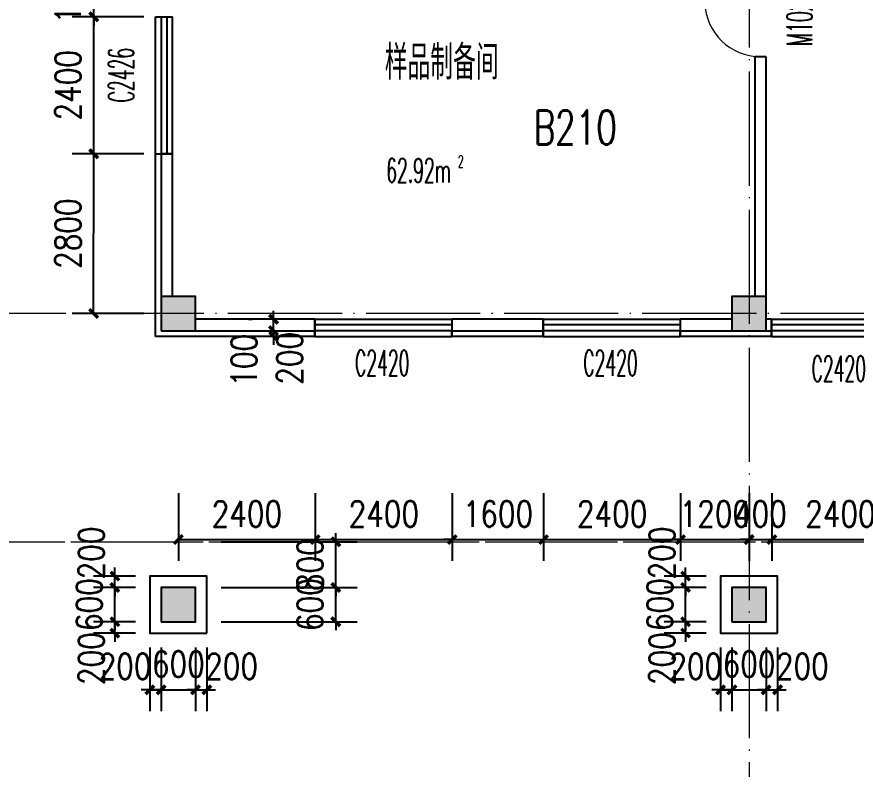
# Model space of a CAD drawing. Extents: x 1417642 to 3570900, y 124798 to 1191112.
# Drawn here: x 1508548 to 1523256, y 555787 to 568971 of the extents above; entities that cross this region are included whole.
import ezdxf

# ---------------------------------------------------------------- set-up
doc = ezdxf.new("R2010")
doc.units = 0
doc.header["$LTSCALE"] = 1000
doc.header["$MEASUREMENT"] = 0
doc.linetypes.add('DOTE', pattern=[2.42, 2, -0.2, 0.02, -0.2])
doc.layers.get('0').update_dxf_attribs({"linetype": 'CONTINUOUS'})
doc.layers.get('Defpoints').update_dxf_attribs({"linetype": 'CONTINUOUS'})
for name, color, linetype in [('COLUMN', 9, 'CONTINUOUS'), ('DOTE', 1, 'DOTE'), ('PUB_DIM', 3, 'CONTINUOUS'), ('PUB_HATCH', 8, 'CONTINUOUS'), ('PUB_TEXT', 40, 'CONTINUOUS'), ('SPACE', 7, 'CONTINUOUS'), ('SURFACE', 6, 'CONTINUOUS'), ('WALL', 4, 'CONTINUOUS'), ('WINDOW', 2, 'CONTINUOUS'), ('WINDOW_TEXT', 7, 'CONTINUOUS'), ('填充', 252, 'CONTINUOUS'), ('立面造型', 40, 'CONTINUOUS')]:
    doc.layers.add(name, color=color, linetype=linetype)
doc.styles.add('_TCH_SPACE', font='ROMANS', dxfattribs={"width": 0.7, "height": 5, "bigfont": 'Z'})
doc.styles.add('_TCH_WINDOW', font='ROMANS.shx', dxfattribs={"width": 0.7, "height": 400, "bigfont": 'Z.shx'})
doc.styles.add('DIM_FONT', font='SIMPLEX.shx', dxfattribs={"width": 0.8})
doc.styles.add('Z', font='ROMANS', dxfattribs={"width": 0.7, "bigfont": 'Z'})
doc.dimstyles.new('DIMN150', dxfattribs={"dimscale": 1.5, "dimtxt": 300, "dimasz": 100, "dimexe": 250, "dimexo": 300, "dimgap": 150, "dimtad": 1, "dimdec": 0, "dimzin": 0, "dimdsep": 46, "dimtxsty": 'DIM_FONT', "dimblk": 'ARCHTICK', "dimcen": 0.09, "dimdle": 1.5, "dimclrt": 7, "dimazin": 2, "dimtfac": 1, "dimtdec": 0, "dimtix": 1, "dimtmove": 2, "dimatfit": 3, "dimldrblk": 'ARCHTICK', "dimfxl": 1, "dimtolj": 1, "dimtzin": 0, "dimarcsym": 0})

# ---------------------------------------------------------------- blocks, each defined once
blk = doc.blocks.new('_ArchTick')
at = {"color": 0, "linetype": 'ByBlock', "const_width": 0.4}
blk.add_lwpolyline([(-0.5, -0.5), (0.5, 0.5)], dxfattribs=at)
blk = doc.blocks.new('*D2449')
at = {"layer": 'Defpoints', "color": 0}
for p in [(1513047, 563671), (1513060, 563671), (1513060, 563471)]:
    blk.add_point(p, dxfattribs=at)
at = {"layer": 'PUB_DIM', "color": 0, "lineweight": -2}
for p, q in [((1513047, 563671), (1513047, 563821)), ((1512610, 563671), (1512672, 563671)), ((1513047, 563471), (1513047, 563671)), ((1512610, 563471), (1512672, 563471)), ((1513047, 563471), (1513047, 563321))]:
    blk.add_line(p, q, dxfattribs=at)
at = {"layer": 'PUB_DIM', "color": 0, "lineweight": -2, "xscale": 150, "yscale": 150, "zscale": 150}
for p, rotation in [((1513047, 563671), 270), ((1513047, 563471), 90)]:
    blk.add_blockref('_ArchTick', p, dxfattribs=dict(at, rotation=rotation))
at = {"layer": 'PUB_DIM', "color": 7, "insert": (1513329, 562987), "char_height": 450, "attachment_point": 5, "rotation": 90, "style": 'DIM_FONT'}
blk.add_mtext('\\A1;200', dxfattribs=at)
blk = doc.blocks.new('*D2450')
at = {"layer": 'Defpoints', "color": 0}
for p in [(1513047, 563471), (1513060, 563471), (1513060, 563371)]:
    blk.add_point(p, dxfattribs=at)
at = {"layer": 'PUB_DIM', "color": 0, "lineweight": -2}
for p, q in [((1513047, 563471), (1513047, 563621)), ((1512610, 563471), (1512672, 563471)), ((1512610, 563371), (1512672, 563371)), ((1513047, 563371), (1513047, 563471)), ((1513047, 563371), (1513047, 563221))]:
    blk.add_line(p, q, dxfattribs=at)
at = {"layer": 'PUB_DIM', "color": 0, "lineweight": -2, "xscale": 150, "yscale": 150, "zscale": 150}
for p, rotation in [((1513047, 563471), 270), ((1513047, 563371), 90)]:
    blk.add_blockref('_ArchTick', p, dxfattribs=dict(at, rotation=rotation))
at = {"layer": 'PUB_DIM', "color": 7, "insert": (1512529, 562953), "char_height": 450, "attachment_point": 5, "rotation": 90, "style": 'DIM_FONT'}
blk.add_mtext('\\A1;100', dxfattribs=at)
blk = doc.blocks.new('*D2522')
at = {"layer": 'Defpoints', "color": 0}
for p in [(1511679, 558971), (1514138, 558971), (1511679, 558371)]:
    blk.add_point(p, dxfattribs=at)
at = {"layer": 'PUB_DIM', "color": 0, "lineweight": -2}
for p, q in [((1514138, 558971), (1514138, 559121)), ((1512129, 558971), (1514513, 558971)), ((1514138, 558371), (1514138, 558971)), ((1512129, 558371), (1514513, 558371)), ((1514138, 558371), (1514138, 558221))]:
    blk.add_line(p, q, dxfattribs=at)
at = {"layer": 'PUB_DIM', "color": 0, "lineweight": -2, "xscale": 150, "yscale": 150, "zscale": 150}
for p, rotation in [((1514138, 558971), 270), ((1514138, 558371), 90)]:
    blk.add_blockref('_ArchTick', p, dxfattribs=dict(at, rotation=rotation))
at = {"layer": 'PUB_DIM', "color": 7, "insert": (1513688, 558671), "char_height": 450, "attachment_point": 5, "rotation": 90, "style": 'DIM_FONT'}
blk.add_mtext('\\A1;600', dxfattribs=at)
blk = doc.blocks.new('*D2523')
at = {"layer": 'Defpoints', "color": 0}
for p in [(1511679, 559771), (1514138, 559771), (1511679, 558971)]:
    blk.add_point(p, dxfattribs=at)
at = {"layer": 'PUB_DIM', "color": 0, "lineweight": -2}
for p, q in [((1514138, 559771), (1514138, 559921)), ((1512129, 559771), (1514513, 559771)), ((1514138, 558971), (1514138, 559771)), ((1512129, 558971), (1514513, 558971)), ((1514138, 558971), (1514138, 558821))]:
    blk.add_line(p, q, dxfattribs=at)
at = {"layer": 'PUB_DIM', "color": 0, "lineweight": -2, "xscale": 150, "yscale": 150, "zscale": 150}
for p, rotation in [((1514138, 559771), 270), ((1514138, 558971), 90)]:
    blk.add_blockref('_ArchTick', p, dxfattribs=dict(at, rotation=rotation))
at = {"layer": 'PUB_DIM', "color": 7, "insert": (1513688, 559371), "char_height": 450, "attachment_point": 5, "rotation": 90, "style": 'DIM_FONT'}
blk.add_mtext('\\A1;800', dxfattribs=at)
blk = doc.blocks.new('*D2533')
at = {"layer": 'Defpoints', "color": 0}
for p in [(1511679, 558371), (1511879, 558371), (1511879, 557178)]:
    blk.add_point(p, dxfattribs=at)
at = {"layer": 'PUB_DIM', "color": 0, "lineweight": -2}
for p, q in [((1511679, 557921), (1511679, 556803)), ((1511879, 557921), (1511879, 556803)), ((1511679, 557178), (1511529, 557178)), ((1511679, 557178), (1511879, 557178)), ((1511879, 557178), (1512029, 557178))]:
    blk.add_line(p, q, dxfattribs=at)
at = {"layer": 'PUB_DIM', "color": 0, "lineweight": -2, "xscale": 150, "yscale": 150, "zscale": 150}
blk.add_blockref('_ArchTick', (1511679, 557178), dxfattribs=at)
at = {"layer": 'PUB_DIM', "color": 0, "lineweight": -2, "xscale": 150, "yscale": 150, "zscale": 150, "rotation": 180}
blk.add_blockref('_ArchTick', (1511879, 557178), dxfattribs=at)
at = {"layer": 'PUB_DIM', "color": 7, "insert": (1512312, 557590), "char_height": 450, "attachment_point": 5, "style": 'DIM_FONT'}
blk.add_mtext('\\A1;200', dxfattribs=at)
blk = doc.blocks.new('*D2534')
at = {"layer": 'Defpoints', "color": 0}
for p in [(1511079, 558371), (1511679, 558371), (1511679, 557178)]:
    blk.add_point(p, dxfattribs=at)
at = {"layer": 'PUB_DIM', "color": 0, "lineweight": -2}
for p, q in [((1511079, 557921), (1511079, 556803)), ((1511679, 557921), (1511679, 556803)), ((1511079, 557178), (1510929, 557178)), ((1511079, 557178), (1511679, 557178)), ((1511679, 557178), (1511829, 557178))]:
    blk.add_line(p, q, dxfattribs=at)
at = {"layer": 'PUB_DIM', "color": 0, "lineweight": -2, "xscale": 150, "yscale": 150, "zscale": 150}
blk.add_blockref('_ArchTick', (1511079, 557178), dxfattribs=at)
at = {"layer": 'PUB_DIM', "color": 0, "lineweight": -2, "xscale": 150, "yscale": 150, "zscale": 150, "rotation": 180}
blk.add_blockref('_ArchTick', (1511679, 557178), dxfattribs=at)
at = {"layer": 'PUB_DIM', "color": 7, "insert": (1511379, 557628), "char_height": 450, "attachment_point": 5, "style": 'DIM_FONT'}
blk.add_mtext('\\A1;600', dxfattribs=at)
blk = doc.blocks.new('*D2535')
at = {"layer": 'Defpoints', "color": 0}
for p in [(1510879, 558371), (1511079, 558371), (1511079, 557178)]:
    blk.add_point(p, dxfattribs=at)
at = {"layer": 'PUB_DIM', "color": 0, "lineweight": -2}
for p, q in [((1510879, 557921), (1510879, 556803)), ((1511079, 557921), (1511079, 556803)), ((1510879, 557178), (1510729, 557178)), ((1510879, 557178), (1511079, 557178)), ((1511079, 557178), (1511229, 557178))]:
    blk.add_line(p, q, dxfattribs=at)
at = {"layer": 'PUB_DIM', "color": 0, "lineweight": -2, "xscale": 150, "yscale": 150, "zscale": 150}
blk.add_blockref('_ArchTick', (1510879, 557178), dxfattribs=at)
at = {"layer": 'PUB_DIM', "color": 0, "lineweight": -2, "xscale": 150, "yscale": 150, "zscale": 150, "rotation": 180}
blk.add_blockref('_ArchTick', (1511079, 557178), dxfattribs=at)
at = {"layer": 'PUB_DIM', "color": 7, "insert": (1510445, 557590), "char_height": 450, "attachment_point": 5, "style": 'DIM_FONT'}
blk.add_mtext('\\A1;200', dxfattribs=at)
blk = doc.blocks.new('*D2536')
at = {"layer": 'Defpoints', "color": 0}
for p in [(1510267, 559171), (1511079, 559171), (1511079, 558971)]:
    blk.add_point(p, dxfattribs=at)
at = {"layer": 'PUB_DIM', "color": 0, "lineweight": -2}
for p, q in [((1510267, 559171), (1510267, 559321)), ((1510629, 559171), (1509892, 559171)), ((1510267, 558971), (1510267, 559171)), ((1510629, 558971), (1509892, 558971)), ((1510267, 558971), (1510267, 558821))]:
    blk.add_line(p, q, dxfattribs=at)
at = {"layer": 'PUB_DIM', "color": 0, "lineweight": -2, "xscale": 150, "yscale": 150, "zscale": 150}
for p, rotation in [((1510267, 559171), 270), ((1510267, 558971), 90)]:
    blk.add_blockref('_ArchTick', p, dxfattribs=dict(at, rotation=rotation))
at = {"layer": 'PUB_DIM', "color": 7, "insert": (1509854, 559576), "char_height": 450, "attachment_point": 5, "rotation": 90, "style": 'DIM_FONT'}
blk.add_mtext('\\A1;200', dxfattribs=at)
blk = doc.blocks.new('*D2537')
at = {"layer": 'Defpoints', "color": 0}
for p in [(1510267, 558971), (1511079, 558971), (1511079, 558371)]:
    blk.add_point(p, dxfattribs=at)
at = {"layer": 'PUB_DIM', "color": 0, "lineweight": -2}
for p, q in [((1510267, 558971), (1510267, 559121)), ((1510629, 558971), (1509892, 558971)), ((1510267, 558371), (1510267, 558971)), ((1510629, 558371), (1509892, 558371)), ((1510267, 558371), (1510267, 558221))]:
    blk.add_line(p, q, dxfattribs=at)
at = {"layer": 'PUB_DIM', "color": 0, "lineweight": -2, "xscale": 150, "yscale": 150, "zscale": 150}
for p, rotation in [((1510267, 558971), 270), ((1510267, 558371), 90)]:
    blk.add_blockref('_ArchTick', p, dxfattribs=dict(at, rotation=rotation))
at = {"layer": 'PUB_DIM', "color": 7, "insert": (1509817, 558671), "char_height": 450, "attachment_point": 5, "rotation": 90, "style": 'DIM_FONT'}
blk.add_mtext('\\A1;600', dxfattribs=at)
blk = doc.blocks.new('*D2538')
at = {"layer": 'Defpoints', "color": 0}
for p in [(1510267, 558371), (1511079, 558371), (1511079, 558171)]:
    blk.add_point(p, dxfattribs=at)
at = {"layer": 'PUB_DIM', "color": 0, "lineweight": -2}
for p, q in [((1510267, 558371), (1510267, 558521)), ((1510629, 558371), (1509892, 558371)), ((1510267, 558171), (1510267, 558371)), ((1510629, 558171), (1509892, 558171)), ((1510267, 558171), (1510267, 558021))]:
    blk.add_line(p, q, dxfattribs=at)
at = {"layer": 'PUB_DIM', "color": 0, "lineweight": -2, "xscale": 150, "yscale": 150, "zscale": 150}
for p, rotation in [((1510267, 558371), 270), ((1510267, 558171), 90)]:
    blk.add_blockref('_ArchTick', p, dxfattribs=dict(at, rotation=rotation))
at = {"layer": 'PUB_DIM', "color": 7, "insert": (1509854, 557725), "char_height": 450, "attachment_point": 5, "rotation": 90, "style": 'DIM_FONT'}
blk.add_mtext('\\A1;200', dxfattribs=at)
blk = doc.blocks.new('*D2539')
at = {"layer": 'Defpoints', "color": 0}
for p in [(1521679, 558371), (1521879, 558371), (1521879, 557178)]:
    blk.add_point(p, dxfattribs=at)
at = {"layer": 'PUB_DIM', "color": 0, "lineweight": -2}
for p, q in [((1521679, 557921), (1521679, 556803)), ((1521879, 557921), (1521879, 556803)), ((1521679, 557178), (1521529, 557178)), ((1521679, 557178), (1521879, 557178)), ((1521879, 557178), (1522029, 557178))]:
    blk.add_line(p, q, dxfattribs=at)
at = {"layer": 'PUB_DIM', "color": 0, "lineweight": -2, "xscale": 150, "yscale": 150, "zscale": 150}
blk.add_blockref('_ArchTick', (1521679, 557178), dxfattribs=at)
at = {"layer": 'PUB_DIM', "color": 0, "lineweight": -2, "xscale": 150, "yscale": 150, "zscale": 150, "rotation": 180}
blk.add_blockref('_ArchTick', (1521879, 557178), dxfattribs=at)
at = {"layer": 'PUB_DIM', "color": 7, "insert": (1522312, 557590), "char_height": 450, "attachment_point": 5, "style": 'DIM_FONT'}
blk.add_mtext('\\A1;200', dxfattribs=at)
blk = doc.blocks.new('*D2540')
at = {"layer": 'Defpoints', "color": 0}
for p in [(1521079, 558371), (1521679, 558371), (1521679, 557178)]:
    blk.add_point(p, dxfattribs=at)
at = {"layer": 'PUB_DIM', "color": 0, "lineweight": -2}
for p, q in [((1521079, 557921), (1521079, 556803)), ((1521679, 557921), (1521679, 556803)), ((1521079, 557178), (1520929, 557178)), ((1521079, 557178), (1521679, 557178)), ((1521679, 557178), (1521829, 557178))]:
    blk.add_line(p, q, dxfattribs=at)
at = {"layer": 'PUB_DIM', "color": 0, "lineweight": -2, "xscale": 150, "yscale": 150, "zscale": 150}
blk.add_blockref('_ArchTick', (1521079, 557178), dxfattribs=at)
at = {"layer": 'PUB_DIM', "color": 0, "lineweight": -2, "xscale": 150, "yscale": 150, "zscale": 150, "rotation": 180}
blk.add_blockref('_ArchTick', (1521679, 557178), dxfattribs=at)
at = {"layer": 'PUB_DIM', "color": 7, "insert": (1521379, 557628), "char_height": 450, "attachment_point": 5, "style": 'DIM_FONT'}
blk.add_mtext('\\A1;600', dxfattribs=at)
blk = doc.blocks.new('*D2541')
at = {"layer": 'Defpoints', "color": 0}
for p in [(1520879, 558371), (1521079, 558371), (1521079, 557178)]:
    blk.add_point(p, dxfattribs=at)
at = {"layer": 'PUB_DIM', "color": 0, "lineweight": -2}
for p, q in [((1520879, 557921), (1520879, 556803)), ((1521079, 557921), (1521079, 556803)), ((1520879, 557178), (1520729, 557178)), ((1520879, 557178), (1521079, 557178)), ((1521079, 557178), (1521229, 557178))]:
    blk.add_line(p, q, dxfattribs=at)
at = {"layer": 'PUB_DIM', "color": 0, "lineweight": -2, "xscale": 150, "yscale": 150, "zscale": 150}
blk.add_blockref('_ArchTick', (1520879, 557178), dxfattribs=at)
at = {"layer": 'PUB_DIM', "color": 0, "lineweight": -2, "xscale": 150, "yscale": 150, "zscale": 150, "rotation": 180}
blk.add_blockref('_ArchTick', (1521079, 557178), dxfattribs=at)
at = {"layer": 'PUB_DIM', "color": 7, "insert": (1520445, 557590), "char_height": 450, "attachment_point": 5, "style": 'DIM_FONT'}
blk.add_mtext('\\A1;200', dxfattribs=at)
blk = doc.blocks.new('*D2542')
at = {"layer": 'Defpoints', "color": 0}
for p in [(1520267, 559171), (1521079, 559171), (1521079, 558971)]:
    blk.add_point(p, dxfattribs=at)
at = {"layer": 'PUB_DIM', "color": 0, "lineweight": -2}
for p, q in [((1520267, 559171), (1520267, 559321)), ((1520629, 559171), (1519892, 559171)), ((1520267, 558971), (1520267, 559171)), ((1520629, 558971), (1519892, 558971)), ((1520267, 558971), (1520267, 558821))]:
    blk.add_line(p, q, dxfattribs=at)
at = {"layer": 'PUB_DIM', "color": 0, "lineweight": -2, "xscale": 150, "yscale": 150, "zscale": 150}
for p, rotation in [((1520267, 559171), 270), ((1520267, 558971), 90)]:
    blk.add_blockref('_ArchTick', p, dxfattribs=dict(at, rotation=rotation))
at = {"layer": 'PUB_DIM', "color": 7, "insert": (1519854, 559576), "char_height": 450, "attachment_point": 5, "rotation": 90, "style": 'DIM_FONT'}
blk.add_mtext('\\A1;200', dxfattribs=at)
blk = doc.blocks.new('*D2543')
at = {"layer": 'Defpoints', "color": 0}
for p in [(1520267, 558971), (1521079, 558971), (1521079, 558371)]:
    blk.add_point(p, dxfattribs=at)
at = {"layer": 'PUB_DIM', "color": 0, "lineweight": -2}
for p, q in [((1520267, 558971), (1520267, 559121)), ((1520629, 558971), (1519892, 558971)), ((1520267, 558371), (1520267, 558971)), ((1520629, 558371), (1519892, 558371)), ((1520267, 558371), (1520267, 558221))]:
    blk.add_line(p, q, dxfattribs=at)
at = {"layer": 'PUB_DIM', "color": 0, "lineweight": -2, "xscale": 150, "yscale": 150, "zscale": 150}
for p, rotation in [((1520267, 558971), 270), ((1520267, 558371), 90)]:
    blk.add_blockref('_ArchTick', p, dxfattribs=dict(at, rotation=rotation))
at = {"layer": 'PUB_DIM', "color": 7, "insert": (1519817, 558671), "char_height": 450, "attachment_point": 5, "rotation": 90, "style": 'DIM_FONT'}
blk.add_mtext('\\A1;600', dxfattribs=at)
blk = doc.blocks.new('*D2544')
at = {"layer": 'Defpoints', "color": 0}
for p in [(1520267, 558371), (1521079, 558371), (1521079, 558171)]:
    blk.add_point(p, dxfattribs=at)
at = {"layer": 'PUB_DIM', "color": 0, "lineweight": -2}
for p, q in [((1520267, 558371), (1520267, 558521)), ((1520629, 558371), (1519892, 558371)), ((1520267, 558171), (1520267, 558371)), ((1520629, 558171), (1519892, 558171)), ((1520267, 558171), (1520267, 558021))]:
    blk.add_line(p, q, dxfattribs=at)
at = {"layer": 'PUB_DIM', "color": 0, "lineweight": -2, "xscale": 150, "yscale": 150, "zscale": 150}
for p, rotation in [((1520267, 558371), 270), ((1520267, 558171), 90)]:
    blk.add_blockref('_ArchTick', p, dxfattribs=dict(at, rotation=rotation))
at = {"layer": 'PUB_DIM', "color": 7, "insert": (1519854, 557725), "char_height": 450, "attachment_point": 5, "rotation": 90, "style": 'DIM_FONT'}
blk.add_mtext('\\A1;200', dxfattribs=at)
blk = doc.blocks.new('*D2665')
at = {"layer": 'Defpoints', "color": 0}
for p in [(1509896, 569971), (1511223, 569971), (1511223, 568971)]:
    blk.add_point(p, dxfattribs=at)
at = {"layer": 'PUB_DIM', "color": 0, "lineweight": -2}
for p, q in [((1509896, 569971), (1509896, 570121)), ((1510773, 569971), (1509521, 569971)), ((1509896, 568971), (1509896, 569971)), ((1510773, 568971), (1509521, 568971)), ((1509896, 568971), (1509896, 568821))]:
    blk.add_line(p, q, dxfattribs=at)
at = {"layer": 'PUB_DIM', "color": 0, "lineweight": -2, "xscale": 150, "yscale": 150, "zscale": 150}
for p, rotation in [((1509896, 569971), 269.9904508880537), ((1509896, 568971), 89.99045088805363)]:
    blk.add_blockref('_ArchTick', p, dxfattribs=dict(at, rotation=rotation))
at = {"layer": 'PUB_DIM', "color": 7, "insert": (1509446, 569471), "char_height": 450, "attachment_point": 5, "rotation": 89.9905, "style": 'DIM_FONT'}
blk.add_mtext('\\A1;1000', dxfattribs=at)
blk = doc.blocks.new('*D2666')
at = {"layer": 'Defpoints', "color": 0}
for p in [(1509896, 568971), (1511223, 568971), (1511223, 566571)]:
    blk.add_point(p, dxfattribs=at)
at = {"layer": 'PUB_DIM', "color": 0, "lineweight": -2}
for p, q in [((1510773, 568971), (1509521, 568971)), ((1509896, 566569), (1509896, 568973)), ((1510773, 566571), (1509521, 566571))]:
    blk.add_line(p, q, dxfattribs=at)
at = {"layer": 'PUB_DIM', "color": 0, "lineweight": -2, "xscale": 150, "yscale": 150, "zscale": 150}
for p, rotation in [((1509896, 568971), 89.99045088805187), ((1509896, 566571), 269.9904508880519)]:
    blk.add_blockref('_ArchTick', p, dxfattribs=dict(at, rotation=rotation))
at = {"layer": 'PUB_DIM', "color": 7, "insert": (1509446, 567771), "char_height": 450, "attachment_point": 5, "rotation": 89.9905, "style": 'DIM_FONT'}
blk.add_mtext('\\A1;2400', dxfattribs=at)
blk = doc.blocks.new('*D2667')
at = {"layer": 'Defpoints', "color": 0}
for p in [(1509896, 566571), (1511223, 566571), (1511222, 563771)]:
    blk.add_point(p, dxfattribs=at)
at = {"layer": 'PUB_DIM', "color": 0, "lineweight": -2}
for p, q in [((1510773, 566571), (1509521, 566571)), ((1509895, 563769), (1509896, 566573)), ((1510772, 563771), (1509520, 563771))]:
    blk.add_line(p, q, dxfattribs=at)
at = {"layer": 'PUB_DIM', "color": 0, "lineweight": -2, "xscale": 150, "yscale": 150, "zscale": 150}
for p, rotation in [((1509896, 566571), 89.99045088805444), ((1509895, 563771), 269.9904508880545)]:
    blk.add_blockref('_ArchTick', p, dxfattribs=dict(at, rotation=rotation))
at = {"layer": 'PUB_DIM', "color": 7, "insert": (1509445, 565171), "char_height": 450, "attachment_point": 5, "rotation": 89.9905, "style": 'DIM_FONT'}
blk.add_mtext('\\A1;2800', dxfattribs=at)
blk = doc.blocks.new('*D3187')
at = {"layer": 'Defpoints', "color": 0}
for p in [(1511379, 561071), (1513779, 561071), (1513779, 559811)]:
    blk.add_point(p, dxfattribs=at)
at = {"layer": 'PUB_DIM', "color": 0, "lineweight": -2}
for p, q in [((1511379, 560621), (1511379, 559436)), ((1513779, 560621), (1513779, 559436)), ((1511376, 559811), (1513781, 559811))]:
    blk.add_line(p, q, dxfattribs=at)
at = {"layer": 'PUB_DIM', "color": 0, "lineweight": -2, "xscale": 150, "yscale": 150, "zscale": 150, "rotation": 180}
blk.add_blockref('_ArchTick', (1511379, 559811), dxfattribs=at)
at = {"layer": 'PUB_DIM', "color": 0, "lineweight": -2, "xscale": 150, "yscale": 150, "zscale": 150}
blk.add_blockref('_ArchTick', (1513779, 559811), dxfattribs=at)
at = {"layer": 'PUB_DIM', "color": 7, "insert": (1512579, 560261), "char_height": 450, "attachment_point": 5, "style": 'DIM_FONT'}
blk.add_mtext('\\A1;2400', dxfattribs=at)
blk = doc.blocks.new('*D3188')
at = {"layer": 'Defpoints', "color": 0}
for p in [(1513779, 561071), (1516179, 561071), (1516179, 559811)]:
    blk.add_point(p, dxfattribs=at)
at = {"layer": 'PUB_DIM', "color": 0, "lineweight": -2}
for p, q in [((1513779, 560621), (1513779, 559436)), ((1516179, 560621), (1516179, 559436)), ((1513776, 559811), (1516181, 559811))]:
    blk.add_line(p, q, dxfattribs=at)
at = {"layer": 'PUB_DIM', "color": 0, "lineweight": -2, "xscale": 150, "yscale": 150, "zscale": 150, "rotation": 180}
blk.add_blockref('_ArchTick', (1513779, 559811), dxfattribs=at)
at = {"layer": 'PUB_DIM', "color": 0, "lineweight": -2, "xscale": 150, "yscale": 150, "zscale": 150}
blk.add_blockref('_ArchTick', (1516179, 559811), dxfattribs=at)
at = {"layer": 'PUB_DIM', "color": 7, "insert": (1514979, 560261), "char_height": 450, "attachment_point": 5, "style": 'DIM_FONT'}
blk.add_mtext('\\A1;2400', dxfattribs=at)
blk = doc.blocks.new('*D3189')
at = {"layer": 'Defpoints', "color": 0}
for p in [(1516179, 561071), (1517779, 561071), (1517779, 559811)]:
    blk.add_point(p, dxfattribs=at)
at = {"layer": 'PUB_DIM', "color": 0, "lineweight": -2}
for p, q in [((1516179, 560621), (1516179, 559436)), ((1517779, 560621), (1517779, 559436)), ((1516179, 559811), (1516029, 559811)), ((1516179, 559811), (1517779, 559811)), ((1517779, 559811), (1517929, 559811))]:
    blk.add_line(p, q, dxfattribs=at)
at = {"layer": 'PUB_DIM', "color": 0, "lineweight": -2, "xscale": 150, "yscale": 150, "zscale": 150}
blk.add_blockref('_ArchTick', (1516179, 559811), dxfattribs=at)
at = {"layer": 'PUB_DIM', "color": 0, "lineweight": -2, "xscale": 150, "yscale": 150, "zscale": 150, "rotation": 180}
blk.add_blockref('_ArchTick', (1517779, 559811), dxfattribs=at)
at = {"layer": 'PUB_DIM', "color": 7, "insert": (1516979, 560261), "char_height": 450, "attachment_point": 5, "style": 'DIM_FONT'}
blk.add_mtext('\\A1;1600', dxfattribs=at)
blk = doc.blocks.new('*D3190')
at = {"layer": 'Defpoints', "color": 0}
for p in [(1517779, 561071), (1520179, 561071), (1520179, 559811)]:
    blk.add_point(p, dxfattribs=at)
at = {"layer": 'PUB_DIM', "color": 0, "lineweight": -2}
for p, q in [((1517779, 560621), (1517779, 559436)), ((1520179, 560621), (1520179, 559436)), ((1517776, 559811), (1520181, 559811))]:
    blk.add_line(p, q, dxfattribs=at)
at = {"layer": 'PUB_DIM', "color": 0, "lineweight": -2, "xscale": 150, "yscale": 150, "zscale": 150, "rotation": 180}
blk.add_blockref('_ArchTick', (1517779, 559811), dxfattribs=at)
at = {"layer": 'PUB_DIM', "color": 0, "lineweight": -2, "xscale": 150, "yscale": 150, "zscale": 150}
blk.add_blockref('_ArchTick', (1520179, 559811), dxfattribs=at)
at = {"layer": 'PUB_DIM', "color": 7, "insert": (1518979, 560261), "char_height": 450, "attachment_point": 5, "style": 'DIM_FONT'}
blk.add_mtext('\\A1;2400', dxfattribs=at)
blk = doc.blocks.new('*D3191')
at = {"layer": 'Defpoints', "color": 0}
for p in [(1520179, 561071), (1521379, 561071), (1521379, 559811)]:
    blk.add_point(p, dxfattribs=at)
at = {"layer": 'PUB_DIM', "color": 0, "lineweight": -2}
for p, q in [((1520179, 560621), (1520179, 559436)), ((1521379, 560621), (1521379, 559436)), ((1520179, 559811), (1520029, 559811)), ((1520179, 559811), (1521379, 559811)), ((1521379, 559811), (1521529, 559811))]:
    blk.add_line(p, q, dxfattribs=at)
at = {"layer": 'PUB_DIM', "color": 0, "lineweight": -2, "xscale": 150, "yscale": 150, "zscale": 150}
blk.add_blockref('_ArchTick', (1520179, 559811), dxfattribs=at)
at = {"layer": 'PUB_DIM', "color": 0, "lineweight": -2, "xscale": 150, "yscale": 150, "zscale": 150, "rotation": 180}
blk.add_blockref('_ArchTick', (1521379, 559811), dxfattribs=at)
at = {"layer": 'PUB_DIM', "color": 7, "insert": (1520779, 560261), "char_height": 450, "attachment_point": 5, "style": 'DIM_FONT'}
blk.add_mtext('\\A1;1200', dxfattribs=at)
blk = doc.blocks.new('*D3192')
at = {"layer": 'Defpoints', "color": 0}
for p in [(1521379, 561071), (1521779, 561071), (1521779, 559811)]:
    blk.add_point(p, dxfattribs=at)
at = {"layer": 'PUB_DIM', "color": 0, "lineweight": -2}
for p, q in [((1521379, 560621), (1521379, 559436)), ((1521779, 560621), (1521779, 559436)), ((1521379, 559811), (1521229, 559811)), ((1521379, 559811), (1521779, 559811)), ((1521779, 559811), (1521929, 559811))]:
    blk.add_line(p, q, dxfattribs=at)
at = {"layer": 'PUB_DIM', "color": 0, "lineweight": -2, "xscale": 150, "yscale": 150, "zscale": 150}
blk.add_blockref('_ArchTick', (1521379, 559811), dxfattribs=at)
at = {"layer": 'PUB_DIM', "color": 0, "lineweight": -2, "xscale": 150, "yscale": 150, "zscale": 150, "rotation": 180}
blk.add_blockref('_ArchTick', (1521779, 559811), dxfattribs=at)
at = {"layer": 'PUB_DIM', "color": 7, "insert": (1521579, 560261), "char_height": 450, "attachment_point": 5, "style": 'DIM_FONT'}
blk.add_mtext('\\A1;400', dxfattribs=at)
blk = doc.blocks.new('*D3193')
at = {"layer": 'Defpoints', "color": 0}
for p in [(1521779, 561071), (1524179, 561071), (1524179, 559811)]:
    blk.add_point(p, dxfattribs=at)
at = {"layer": 'PUB_DIM', "color": 0, "lineweight": -2}
for p, q in [((1521779, 560621), (1521779, 559436)), ((1524179, 560621), (1524179, 559436)), ((1521776, 559811), (1524181, 559811))]:
    blk.add_line(p, q, dxfattribs=at)
at = {"layer": 'PUB_DIM', "color": 0, "lineweight": -2, "xscale": 150, "yscale": 150, "zscale": 150, "rotation": 180}
blk.add_blockref('_ArchTick', (1521779, 559811), dxfattribs=at)
at = {"layer": 'PUB_DIM', "color": 0, "lineweight": -2, "xscale": 150, "yscale": 150, "zscale": 150}
blk.add_blockref('_ArchTick', (1524179, 559811), dxfattribs=at)
at = {"layer": 'PUB_DIM', "color": 7, "insert": (1522979, 560261), "char_height": 450, "attachment_point": 5, "style": 'DIM_FONT'}
blk.add_mtext('\\A1;2400', dxfattribs=at)
blk = doc.blocks.new('_FZH')
blk.add_lwpolyline([(-0.5, -0.5), (0.5, -0.5), (0.5, 0.5), (-0.5, 0.5)], close=True)
at = {"layer": 'PUB_HATCH'}
blk.add_solid([(-0.5, -0.5), (0.5, -0.5), (-0.5, 0.5), (0.5, 0.5)], dxfattribs=at)
blk = doc.blocks.new('$DorLib2D$00000001')
for p, q in [((0.45, 0.975), (0.5, 0.975)), ((0.45, 0), (0.45, 0.975)), ((0.5, 0), (0.5, 0.975)), ((0.5, 0), (0.45, 0))]:
    blk.add_line(p, q)
at = {"lineweight": 13}
blk.add_arc((0.475, 0), 0.975, 91.4693, 180, dxfattribs=at)
blk = doc.blocks.new('$TCHSYS$WIN2D')
for p, q in [((-0.5, 0.5), (0.5, 0.5)), ((-0.5, 0.5), (-0.5, -0.5)), ((0.5, 0.5), (0.5, -0.5)), ((0.5, 0.1667), (-0.5, 0.1667)), ((0.5, -0.1667), (-0.5, -0.1667)), ((-0.5, -0.5), (0.5, -0.5))]:
    blk.add_line(p, q)

msp = doc.modelspace()

# ---------------------------------------------------------------- linework, layer by layer
at = {"layer": 'DOTE', "lineweight": 0}
for p in [(1432052.3, 559770.9, 0), (1463831.4, 559770.9, 0)]:
    msp.add_line(p, (1590577.2, 559770.9, 0), dxfattribs=at)
at = {"layer": 'DOTE', "lineweight": 0, "elevation": 0}
for points in [[(1521378.7, 599470.9), (1521378.7, 515570.4)], [(1596527.1, 563770.9), (1501378.7, 563770.9)]]:
    msp.add_lwpolyline(points, dxfattribs=at)
at = {"layer": 'SURFACE'}
for p, q in [((1510978.7, 566571), (1511078.7, 566571)), ((1510978.7, 563371), (1510978.7, 566571)), ((1513772.7, 563371), (1510978.7, 563371)), ((1513772.7, 563371), (1513772.7, 563471)), ((1516172.7, 563371), (1516172.7, 563471)), ((1517772.7, 563371), (1516172.7, 563371)), ((1517772.7, 563371), (1517772.7, 563471)), ((1520172.7, 563371), (1520172.7, 563471)), ((1521378.7, 563371), (1520172.7, 563371)), ((1521772.7, 563371), (1521378.7, 563371)), ((1521772.7, 563371), (1521772.7, 563471))]:
    msp.add_line(p, q, dxfattribs=at)
at = {"layer": 'WALL'}
for p, q in [((1521678.7, 568271), (1521478.7, 568271)), ((1521478.7, 568271), (1521478.7, 564071)), ((1521678.7, 564071), (1521678.7, 568271)), ((1511278.7, 566571), (1511078.7, 566571)), ((1511078.7, 566571), (1511078.7, 564071)), ((1511278.7, 564071), (1511278.7, 566571)), ((1513772.7, 563671), (1511678.7, 563671)), ((1513772.7, 563471), (1513772.7, 563671)), ((1517772.7, 563671), (1516172.7, 563671)), ((1516172.7, 563671), (1516172.7, 563471)), ((1517772.7, 563471), (1517772.7, 563671)), ((1521078.7, 563671), (1520172.7, 563671)), ((1520172.7, 563671), (1520172.7, 563471)), ((1521772.7, 563671), (1521678.7, 563671)), ((1521772.7, 563471), (1521772.7, 563671)), ((1511678.7, 563471), (1513772.7, 563471)), ((1516172.7, 563471), (1517772.7, 563471)), ((1520172.7, 563471), (1521078.7, 563471)), ((1521678.7, 563471), (1521772.7, 563471))]:
    msp.add_line(p, q, dxfattribs=at)
at = {"layer": '立面造型', "elevation": 0}
for points in [[(1511878.7, 558171), (1511878.7, 559171), (1510878.7, 559171), (1510878.7, 558171)], [(1521878.7, 558171), (1521878.7, 559171), (1520878.7, 559171), (1520878.7, 558171)]]:
    msp.add_lwpolyline(points, close=True, dxfattribs=at)

# ---------------------------------------------------------------- block references
at = {"layer": 'COLUMN', "lineweight": 0, "xscale": 600, "yscale": 600, "zscale": 600}
for p in [(1511378.7, 563771, 0), (1521378.7, 563771, 0), (1511378.7, 558671, 0), (1521378.7, 558671, 0)]:
    msp.add_blockref('_FZH', p, dxfattribs=at)
at = {"layer": 'WINDOW', "lineweight": 0}
ref = msp.add_blockref('$DorLib2D$00000001', (1521578.7, 568771), dxfattribs=dict(at, xscale=1000, yscale=1000, zscale=1000, rotation=90))
ref.add_attrib('A', 'M1027', (1522486.9, 568461.6), dxfattribs={"layer": 'WINDOW_TEXT', "lineweight": 0, "height": 446.25, "rotation": 90, "style": '_TCH_WINDOW', "width": 0.494118})
at = {"layer": 'WINDOW', "color": 2}
ref = msp.add_blockref('$TCHSYS$WIN2D', (1511128.7, 567771), dxfattribs=dict(at, xscale=2400, yscale=300, zscale=2400, rotation=90))
ref.add_attrib('A', 'C2426', (1510600.6, 567472.1), dxfattribs={"layer": 'WINDOW_TEXT', "color": 2, "height": 446.25, "rotation": 90, "style": '_TCH_WINDOW', "width": 0.494118})
ref = msp.add_blockref('$TCHSYS$WIN2D', (1514972.7, 563521), dxfattribs=dict(at, xscale=-2400, yscale=-300, zscale=-2400, rotation=180))
ref.add_attrib('A', 'C2420', (1514473.9, 562681.9), dxfattribs={"layer": 'WINDOW_TEXT', "color": 2, "height": 446.25, "style": '_TCH_WINDOW', "width": 0.494118})
ref = msp.add_blockref('$TCHSYS$WIN2D', (1518972.7, 563521), dxfattribs=dict(at, xscale=-2400, yscale=-300, zscale=-2400, rotation=180))
ref.add_attrib('A', 'C2420', (1518473.9, 562681.9), dxfattribs={"layer": 'WINDOW_TEXT', "color": 2, "height": 446.25, "style": '_TCH_WINDOW', "width": 0.494118})
ref = msp.add_blockref('$TCHSYS$WIN2D', (1522972.7, 563521), dxfattribs=dict(at, xscale=-2400, yscale=-300, zscale=-2400, rotation=180))
ref.add_attrib('A', 'C2420', (1522473.9, 562582), dxfattribs={"layer": 'WINDOW_TEXT', "color": 2, "height": 446.25, "style": '_TCH_WINDOW', "width": 0.494118})

# ---------------------------------------------------------------- texts
at = {"layer": 'PUB_TEXT', "color": 1, "lineweight": 60, "style": 'Z', "width": 0.7}
msp.add_text('B210', height=600, dxfattribs=at).set_placement((1517603.2, 566731.3))
at = {"layer": 'SPACE', "style": '_TCH_SPACE', "width": 0.525}
for s, height, p in [('62.92m', 420, (1515021, 566069.2, 0)), ('2', 210, (1516281, 566331.7, 0))]:
    msp.add_text(s, height=height, dxfattribs=at).set_placement(p)
at = {"layer": '填充', "insert": (1514132.2, 568470.5), "char_height": 600, "width": 4659.858, "attachment_point": 1, "style": '_TCH_WINDOW'}
msp.add_mtext('{\\C2;   样品制备间}', dxfattribs=at)

# ---------------------------------------------------------------- dimensions: what is measured, and where the dimension line sits
at = {"layer": 'PUB_DIM'}
for p1, p2, distance, picture, middle in [((1511223.3, 568970.9), (1511223.5, 569971), 1327.4, '*D2665', (1509446, 569471.2)), ((1511222.9, 566570.9), (1511223.3, 568970.9), 1327.4, '*D2666', (1509445.8, 567771.2)), ((1511222.5, 563770.9), (1511222.9, 566570.9), 1327.4, '*D2667', (1509445.3, 565171.2)), ((1511378.7, 561070.9), (1513778.7, 561070.9), -1260, '*D3187', (1512578.7, 560260.9)), ((1513778.7, 561070.9), (1516178.7, 561070.9), -1260, '*D3188', (1514978.7, 560260.9)), ((1516178.7, 561070.9), (1517778.7, 561070.9), -1260, '*D3189', (1516978.7, 560260.9)), ((1517778.7, 561070.9), (1520178.7, 561070.9), -1260, '*D3190', (1518978.7, 560260.9)), ((1520178.7, 561070.9), (1521378.7, 561070.9), -1260, '*D3191', (1520778.7, 560260.9)), ((1521378.7, 561070.9), (1521778.7, 561070.9), -1260, '*D3192', (1521578.7, 560260.9)), ((1521778.7, 561070.9), (1524178.7, 561070.9), -1260, '*D3193', (1522978.7, 560260.9)), ((1511678.7, 558971), (1511678.7, 559771), -2459.4, '*D2523', (1513688, 559371)), ((1511078.7, 558371), (1511078.7, 558971), 811.8, '*D2537', (1509816.8, 558671)), ((1511678.7, 558371), (1511678.7, 558971), -2459.4, '*D2522', (1513688, 558671)), ((1521078.7, 558371), (1521078.7, 558971), 811.8, '*D2543', (1519816.8, 558671)), ((1511078.7, 558371), (1511678.7, 558371), -1193.3, '*D2534', (1511378.7, 557627.7)), ((1521078.7, 558371), (1521678.7, 558371), -1193.3, '*D2540', (1521378.7, 557627.7))]:
    dim = msp.add_aligned_dim(p1=p1, p2=p2, distance=distance, dimstyle='DIMN150', dxfattribs=at)
    dim.commit()
    dim.dimension.update_dxf_attribs({"geometry": picture, "text_midpoint": middle})
for base, p1, p2, angle, picture, middle in [((1513046.8, 563671), (1513059.7, 563471), (1513059.7, 563671), 90, '*D2449', (1513329.4, 562986.8)), ((1513046.8, 563471), (1513059.7, 563371), (1513059.7, 563471), 90, '*D2450', (1512529.3, 562953.2)), ((1510266.8, 559171), (1511078.7, 558971), (1511078.7, 559171), 90, '*D2536', (1509854.3, 559575.8)), ((1520266.8, 559171), (1521078.7, 558971), (1521078.7, 559171), 90, '*D2542', (1519854.3, 559575.8)), ((1510266.8, 558371), (1511078.7, 558171), (1511078.7, 558371), 90, '*D2538', (1509854.3, 557724.5)), ((1520266.8, 558371), (1521078.7, 558171), (1521078.7, 558371), 90, '*D2544', (1519854.3, 557724.5)), ((1511078.7, 557177.7), (1510878.7, 558371), (1511078.7, 558371), 0, '*D2535', (1510445.2, 557590.2)), ((1511878.7, 557177.7), (1511678.7, 558371), (1511878.7, 558371), 0, '*D2533', (1512312.2, 557590.2)), ((1521078.7, 557177.7), (1520878.7, 558371), (1521078.7, 558371), 0, '*D2541', (1520445.2, 557590.2)), ((1521878.7, 557177.7), (1521678.7, 558371), (1521878.7, 558371), 0, '*D2539', (1522312.2, 557590.2))]:
    dim = msp.add_linear_dim(base=base, p1=p1, p2=p2, angle=angle, dimstyle='DIMN150', dxfattribs=at)
    dim.commit()
    dim.dimension.update_dxf_attribs({"geometry": picture, "text_midpoint": middle, "dimtype": 129})

doc.saveas('drawing.dxf')
